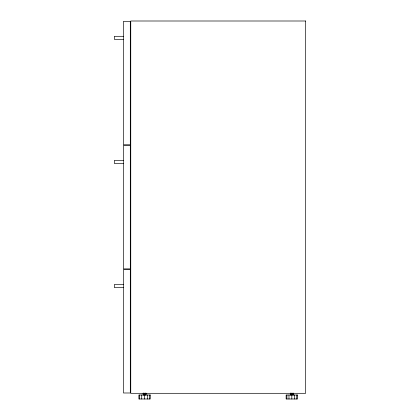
<?xml version="1.0" encoding="UTF-8"?>
<svg xmlns="http://www.w3.org/2000/svg" width="420" height="420" viewBox="0 0 420 420"><rect width="100%" height="100%" fill="white"/><g stroke="black" fill="none" stroke-linecap="round" stroke-linejoin="round"><path stroke-width="0.63" d="M123.47 36.309L114.361 36.309L114.361 39.349L123.47 39.349M123.47 160.409L114.361 160.409L114.361 163.453L123.47 163.453M123.47 284.513L114.361 284.513L114.361 287.553L123.47 287.553M296.751 395.015L296.751 399M294.667 395.015L294.667 399M293.249 393.12L293.249 395.015M293.06 393.12L293.06 395.015M292.535 393.12L292.535 395.015M291.827 393.12L291.827 399M291.113 393.12L291.113 395.015M290.593 393.12L290.593 395.015M290.404 393.12L290.404 395.015M288.981 395.015L288.981 399M286.902 395.015L286.902 399M149.494 395.015L149.494 399M147.415 395.015L147.415 399M145.992 393.12L145.992 395.015M145.803 393.12L145.803 395.015M145.283 393.12L145.283 395.015M144.569 393.12L144.569 399M143.861 393.12L143.861 395.015M143.335 393.12L143.335 395.015M143.147 393.12L143.147 395.015M141.729 395.015L141.729 399M139.645 395.015L139.645 399M305.639 21L130.757 21L130.757 393.309L305.639 393.309L305.639 21M130.3 21.32L123.47 21.32L123.47 144.784L130.3 144.784L130.3 21.32M130.3 145.42L123.47 145.42L123.47 268.884L130.3 268.884L130.3 145.42M130.3 269.524L123.47 269.524L123.47 392.989L130.3 392.989L130.3 269.524M150.255 395.015L138.884 395.015L138.884 399L150.255 399L150.255 395.015M297.512 395.015L286.141 395.015L286.141 399L297.512 399L297.512 395.015"/></g></svg>
